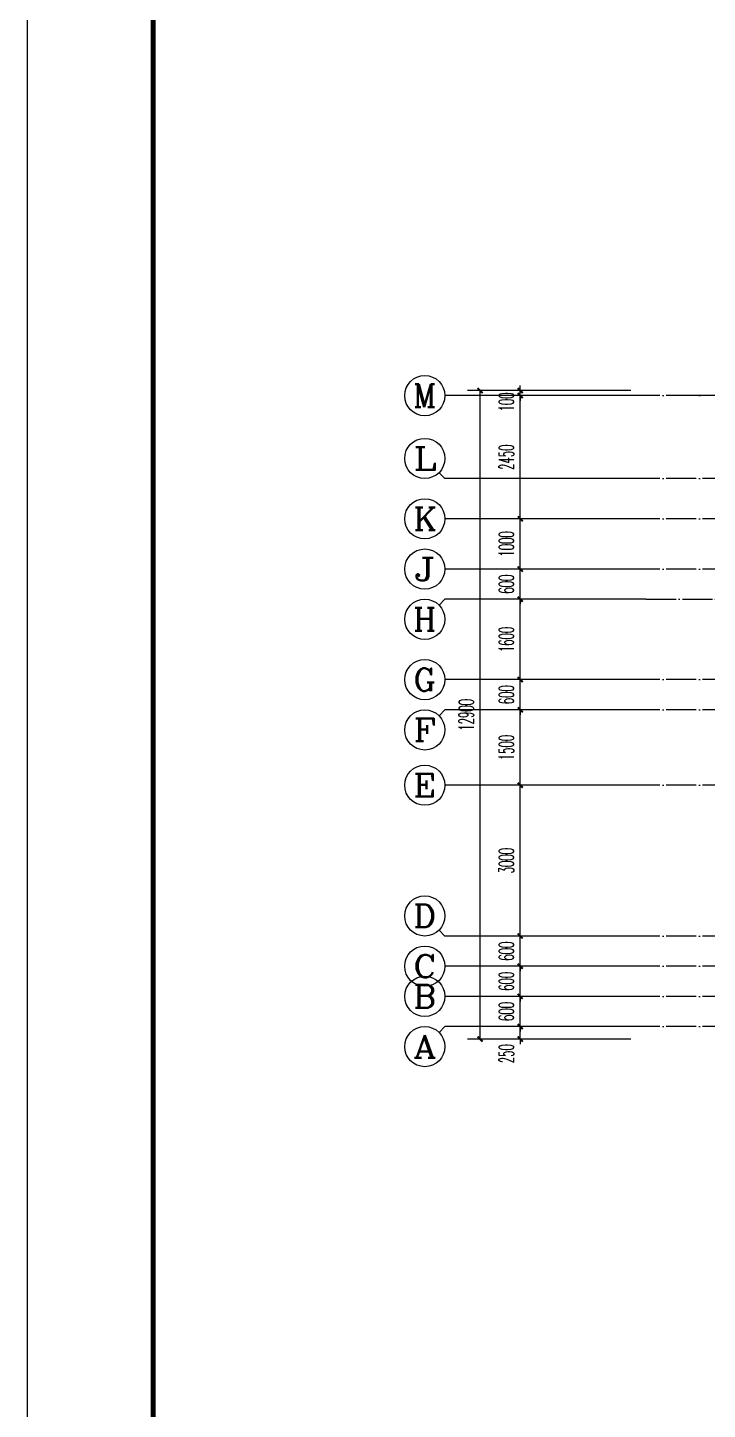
# Model space of a CAD drawing. Extents: x 27938 to 1507990, y 110129 to 923079.
# Drawn here: x 813614 to 827139, y 276594 to 304081 of the extents above; entities that cross this region are included whole.
import ezdxf
from ezdxf.enums import TextEntityAlignment as Align

# ---------------------------------------------------------------- set-up
doc = ezdxf.new("R2010")
doc.units = 0
doc.header["$LTSCALE"] = 1000
doc.header["$MEASUREMENT"] = 0
doc.linetypes.add('DOTE', pattern=[2.42, 2, -0.2, 0.02, -0.2])
for name, color, linetype in [('----建筑底图', 8, 'Continuous'), ('AXIS', 3, 'Continuous'), ('AXIS_TEXT', 7, 'Continuous'), ('DOTE', 1, 'Continuous'), ('图框', 140, 'Continuous')]:
    doc.layers.add(name, color=color, linetype=linetype)
doc.layers.add('yichutu', color=7, linetype='Continuous', true_color=0xffffff, plot=False)
doc.styles.add('_TCH_AXIS', font='COMPLEX', dxfattribs={"bigfont": 'GBCBIG'})
doc.styles.add('_TCH_DIM_T3', font='SIMPLEX.shx', dxfattribs={"width": 0.494118, "bigfont": 'GBCBIG.shx'})
doc.styles.add('COMPLEX', font='COMPLEX')
doc.dimstyles.new('_TCH_ARCH&&100', dxfattribs={"dimtxt": 297.5, "dimasz": 100, "dimexe": 250, "dimexo": 300, "dimgap": 126.25, "dimtad": 1, "dimdec": 0, "dimzin": 0, "dimdsep": 46, "dimtxsty": '_TCH_DIM_T3', "dimblk": 'ARCHTICK', "dimcen": 0.09, "dimclrt": 4, "dimazin": 2, "dimtfac": 1, "dimtdec": 0, "dimtix": 1, "dimtmove": 2, "dimatfit": 3, "dimfxl": 100, "dimtolj": 1, "dimtzin": 0, "dimarcsym": 0})

# ---------------------------------------------------------------- blocks, each defined once
blk = doc.blocks.new('TK')
at = {"layer": '图框'}
blk.add_lwpolyline([(465375, 548714), (549475, 548714), (549475, 489314), (465375, 489314)], close=True, dxfattribs=at)
blk.add_lwpolyline([(465375, 548714), (549475, 548714), (549475, 489314), (465375, 489314)], close=True, dxfattribs=at)
at = {"layer": '图框', "const_width": 100}
blk.add_lwpolyline([(548475, 490314), (548475, 547714), (467875, 547714), (467875, 490314)], close=True, dxfattribs=at)
blk = doc.blocks.new('yct-841-594-84100-59399.9999999999-100-1000.0')
at = {"layer": 'yichutu', "color": 7, "true_color": 0xffffff}
blk.add_lwpolyline([(0, 0), (0, 59400), (84100, 59400), (84100, 0)], close=True, dxfattribs=at)
blk = doc.blocks.new('_ArchTick')
at = {"color": 0, "linetype": 'ByBlock', "const_width": 0.4}
blk.add_lwpolyline([(-0.5, -0.5), (0.5, 0.5)], dxfattribs=at)
blk = doc.blocks.new('*D1224')
at = {"layer": 'AXIS', "color": 0, "lineweight": -2}
for p, q in [((12002, -16550), (8752, -16550)), ((9002, -29450), (9002, -16550)), ((12002, -29450), (8752, -29450))]:
    blk.add_line(p, q, dxfattribs=at)
at = {"layer": 'Defpoints', "color": 0}
for p in [(9002, -16550), (12302, -16550), (12302, -29450)]:
    blk.add_point(p, dxfattribs=at)
at = {"layer": 'AXIS', "color": 0, "lineweight": -2, "xscale": 100, "yscale": 100, "zscale": 100}
for p, rotation in [((9002, -16550), 90), ((9002, -29450), 270)]:
    blk.add_blockref('_ArchTick', p, dxfattribs=dict(at, rotation=rotation))
at = {"layer": 'AXIS', "color": 4, "insert": (8727, -23000), "char_height": 297.5, "attachment_point": 5, "rotation": 90, "style": '_TCH_DIM_T3'}
blk.add_mtext('\\A1;12900', dxfattribs=at)
blk = doc.blocks.new('*D1225')
at = {"layer": 'AXIS', "color": 0, "lineweight": -2}
for p, q in [((9802, -29200), (9802, -29100)), ((12002, -29200), (9552, -29200)), ((9802, -29450), (9802, -29200)), ((12002, -29450), (9552, -29450)), ((9802, -29450), (9802, -29550))]:
    blk.add_line(p, q, dxfattribs=at)
at = {"layer": 'Defpoints', "color": 0}
for p in [(9802, -29200), (12302, -29200), (12302, -29450)]:
    blk.add_point(p, dxfattribs=at)
at = {"layer": 'AXIS', "color": 0, "lineweight": -2, "xscale": 100, "yscale": 100, "zscale": 100}
for p, rotation in [((9802, -29200), 270), ((9802, -29450), 90)]:
    blk.add_blockref('_ArchTick', p, dxfattribs=dict(at, rotation=rotation))
at = {"layer": 'AXIS', "color": 4, "insert": (9527, -29739), "char_height": 297.5, "attachment_point": 5, "rotation": 90, "style": '_TCH_DIM_T3'}
blk.add_mtext('\\A1;250', dxfattribs=at)
blk = doc.blocks.new('*D1226')
at = {"layer": 'AXIS', "color": 0, "lineweight": -2}
for p, q in [((9802, -28600), (9802, -28500)), ((12002, -28600), (9552, -28600)), ((9802, -29200), (9802, -28600)), ((12002, -29200), (9552, -29200)), ((9802, -29200), (9802, -29300))]:
    blk.add_line(p, q, dxfattribs=at)
at = {"layer": 'Defpoints', "color": 0}
for p in [(9802, -28600), (12302, -28600), (12302, -29200)]:
    blk.add_point(p, dxfattribs=at)
at = {"layer": 'AXIS', "color": 0, "lineweight": -2, "xscale": 100, "yscale": 100, "zscale": 100}
for p, rotation in [((9802, -28600), 270), ((9802, -29200), 90)]:
    blk.add_blockref('_ArchTick', p, dxfattribs=dict(at, rotation=rotation))
at = {"layer": 'AXIS', "color": 4, "insert": (9527, -28900), "char_height": 297.5, "attachment_point": 5, "rotation": 90, "style": '_TCH_DIM_T3'}
blk.add_mtext('\\A1;600', dxfattribs=at)
blk = doc.blocks.new('*D1227')
at = {"layer": 'AXIS', "color": 0, "lineweight": -2}
for p, q in [((12002, -28000), (9552, -28000)), ((9802, -28000), (9802, -27900)), ((9802, -28600), (9802, -28000)), ((12002, -28600), (9552, -28600)), ((9802, -28600), (9802, -28700))]:
    blk.add_line(p, q, dxfattribs=at)
at = {"layer": 'Defpoints', "color": 0}
for p in [(9802, -28000), (12302, -28000), (12302, -28600)]:
    blk.add_point(p, dxfattribs=at)
at = {"layer": 'AXIS', "color": 0, "lineweight": -2, "xscale": 100, "yscale": 100, "zscale": 100}
for p, rotation in [((9802, -28000), 270), ((9802, -28600), 90)]:
    blk.add_blockref('_ArchTick', p, dxfattribs=dict(at, rotation=rotation))
at = {"layer": 'AXIS', "color": 4, "insert": (9527, -28300), "char_height": 297.5, "attachment_point": 5, "rotation": 90, "style": '_TCH_DIM_T3'}
blk.add_mtext('\\A1;600', dxfattribs=at)
blk = doc.blocks.new('*D1228')
at = {"layer": 'AXIS', "color": 0, "lineweight": -2}
for p, q in [((12002, -27400), (9552, -27400)), ((9802, -27400), (9802, -27300)), ((9802, -28000), (9802, -27400)), ((12002, -28000), (9552, -28000)), ((9802, -28000), (9802, -28100))]:
    blk.add_line(p, q, dxfattribs=at)
at = {"layer": 'Defpoints', "color": 0}
for p in [(9802, -27400), (12302, -27400), (12302, -28000)]:
    blk.add_point(p, dxfattribs=at)
at = {"layer": 'AXIS', "color": 0, "lineweight": -2, "xscale": 100, "yscale": 100, "zscale": 100}
for p, rotation in [((9802, -27400), 270), ((9802, -28000), 90)]:
    blk.add_blockref('_ArchTick', p, dxfattribs=dict(at, rotation=rotation))
at = {"layer": 'AXIS', "color": 4, "insert": (9527, -27700), "char_height": 297.5, "attachment_point": 5, "rotation": 90, "style": '_TCH_DIM_T3'}
blk.add_mtext('\\A1;600', dxfattribs=at)
blk = doc.blocks.new('*D1229')
at = {"layer": 'AXIS', "color": 0, "lineweight": -2}
for p, q in [((12002, -24400), (9552, -24400)), ((9802, -27400), (9802, -24400)), ((12002, -27400), (9552, -27400))]:
    blk.add_line(p, q, dxfattribs=at)
at = {"layer": 'Defpoints', "color": 0}
for p in [(9802, -24400), (12302, -24400), (12302, -27400)]:
    blk.add_point(p, dxfattribs=at)
at = {"layer": 'AXIS', "color": 0, "lineweight": -2, "xscale": 100, "yscale": 100, "zscale": 100}
for p, rotation in [((9802, -24400), 90), ((9802, -27400), 270)]:
    blk.add_blockref('_ArchTick', p, dxfattribs=dict(at, rotation=rotation))
at = {"layer": 'AXIS', "color": 4, "insert": (9527, -25900), "char_height": 297.5, "attachment_point": 5, "rotation": 90, "style": '_TCH_DIM_T3'}
blk.add_mtext('\\A1;3000', dxfattribs=at)
blk = doc.blocks.new('*D1230')
at = {"layer": 'AXIS', "color": 0, "lineweight": -2}
for p, q in [((12002, -22900), (9552, -22900)), ((9802, -24400), (9802, -22900)), ((12002, -24400), (9552, -24400))]:
    blk.add_line(p, q, dxfattribs=at)
at = {"layer": 'Defpoints', "color": 0}
for p in [(9802, -22900), (12302, -22900), (12302, -24400)]:
    blk.add_point(p, dxfattribs=at)
at = {"layer": 'AXIS', "color": 0, "lineweight": -2, "xscale": 100, "yscale": 100, "zscale": 100}
for p, rotation in [((9802, -22900), 90), ((9802, -24400), 270)]:
    blk.add_blockref('_ArchTick', p, dxfattribs=dict(at, rotation=rotation))
at = {"layer": 'AXIS', "color": 4, "insert": (9527, -23650), "char_height": 297.5, "attachment_point": 5, "rotation": 90, "style": '_TCH_DIM_T3'}
blk.add_mtext('\\A1;1500', dxfattribs=at)
blk = doc.blocks.new('*D1231')
at = {"layer": 'AXIS', "color": 0, "lineweight": -2}
for p, q in [((9802, -22300), (9802, -22200)), ((12002, -22300), (9552, -22300)), ((9802, -22900), (9802, -22300)), ((12002, -22900), (9552, -22900)), ((9802, -22900), (9802, -23000))]:
    blk.add_line(p, q, dxfattribs=at)
at = {"layer": 'Defpoints', "color": 0}
for p in [(9802, -22300), (12302, -22300), (12302, -22900)]:
    blk.add_point(p, dxfattribs=at)
at = {"layer": 'AXIS', "color": 0, "lineweight": -2, "xscale": 100, "yscale": 100, "zscale": 100}
for p, rotation in [((9802, -22300), 270), ((9802, -22900), 90)]:
    blk.add_blockref('_ArchTick', p, dxfattribs=dict(at, rotation=rotation))
at = {"layer": 'AXIS', "color": 4, "insert": (9527, -22600), "char_height": 297.5, "attachment_point": 5, "rotation": 90, "style": '_TCH_DIM_T3'}
blk.add_mtext('\\A1;600', dxfattribs=at)
blk = doc.blocks.new('*D1232')
at = {"layer": 'AXIS', "color": 0, "lineweight": -2}
for p, q in [((12002, -20700), (9552, -20700)), ((9802, -22300), (9802, -20700)), ((12002, -22300), (9552, -22300))]:
    blk.add_line(p, q, dxfattribs=at)
at = {"layer": 'Defpoints', "color": 0}
for p in [(9802, -20700), (12302, -20700), (12302, -22300)]:
    blk.add_point(p, dxfattribs=at)
at = {"layer": 'AXIS', "color": 0, "lineweight": -2, "xscale": 100, "yscale": 100, "zscale": 100}
for p, rotation in [((9802, -20700), 90), ((9802, -22300), 270)]:
    blk.add_blockref('_ArchTick', p, dxfattribs=dict(at, rotation=rotation))
at = {"layer": 'AXIS', "color": 4, "insert": (9527, -21500), "char_height": 297.5, "attachment_point": 5, "rotation": 90, "style": '_TCH_DIM_T3'}
blk.add_mtext('\\A1;1600', dxfattribs=at)
blk = doc.blocks.new('*D1233')
at = {"layer": 'AXIS', "color": 0, "lineweight": -2}
for p, q in [((9802, -20100), (9802, -20000)), ((12002, -20100), (9552, -20100)), ((9802, -20700), (9802, -20100)), ((12002, -20700), (9552, -20700)), ((9802, -20700), (9802, -20800))]:
    blk.add_line(p, q, dxfattribs=at)
at = {"layer": 'Defpoints', "color": 0}
for p in [(9802, -20100), (12302, -20100), (12302, -20700)]:
    blk.add_point(p, dxfattribs=at)
at = {"layer": 'AXIS', "color": 0, "lineweight": -2, "xscale": 100, "yscale": 100, "zscale": 100}
for p, rotation in [((9802, -20100), 270), ((9802, -20700), 90)]:
    blk.add_blockref('_ArchTick', p, dxfattribs=dict(at, rotation=rotation))
at = {"layer": 'AXIS', "color": 4, "insert": (9527, -20400), "char_height": 297.5, "attachment_point": 5, "rotation": 90, "style": '_TCH_DIM_T3'}
blk.add_mtext('\\A1;600', dxfattribs=at)
blk = doc.blocks.new('*D1234')
at = {"layer": 'AXIS', "color": 0, "lineweight": -2}
for p, q in [((12002, -19100), (9552, -19100)), ((9802, -20100), (9802, -19100)), ((12002, -20100), (9552, -20100))]:
    blk.add_line(p, q, dxfattribs=at)
at = {"layer": 'Defpoints', "color": 0}
for p in [(9802, -19100), (12302, -19100), (12302, -20100)]:
    blk.add_point(p, dxfattribs=at)
at = {"layer": 'AXIS', "color": 0, "lineweight": -2, "xscale": 100, "yscale": 100, "zscale": 100}
for p, rotation in [((9802, -19100), 90), ((9802, -20100), 270)]:
    blk.add_blockref('_ArchTick', p, dxfattribs=dict(at, rotation=rotation))
at = {"layer": 'AXIS', "color": 4, "insert": (9527, -19600), "char_height": 297.5, "attachment_point": 5, "rotation": 90, "style": '_TCH_DIM_T3'}
blk.add_mtext('\\A1;1000', dxfattribs=at)
blk = doc.blocks.new('*D1235')
at = {"layer": 'AXIS', "color": 0, "lineweight": -2}
for p, q in [((12002, -16650), (9552, -16650)), ((9802, -19100), (9802, -16650)), ((12002, -19100), (9552, -19100))]:
    blk.add_line(p, q, dxfattribs=at)
at = {"layer": 'Defpoints', "color": 0}
for p in [(9802, -16650), (12302, -16650), (12302, -19100)]:
    blk.add_point(p, dxfattribs=at)
at = {"layer": 'AXIS', "color": 0, "lineweight": -2, "xscale": 100, "yscale": 100, "zscale": 100}
for p, rotation in [((9802, -16650), 90), ((9802, -19100), 270)]:
    blk.add_blockref('_ArchTick', p, dxfattribs=dict(at, rotation=rotation))
at = {"layer": 'AXIS', "color": 4, "insert": (9527, -17875), "char_height": 297.5, "attachment_point": 5, "rotation": 90, "style": '_TCH_DIM_T3'}
blk.add_mtext('\\A1;2450', dxfattribs=at)
blk = doc.blocks.new('*D1236')
at = {"layer": 'AXIS', "color": 0, "lineweight": -2}
for p, q in [((9802, -16550), (9802, -16450)), ((12002, -16550), (9552, -16550)), ((12002, -16650), (9552, -16650)), ((9802, -16650), (9802, -16550)), ((9802, -16650), (9802, -16750))]:
    blk.add_line(p, q, dxfattribs=at)
at = {"layer": 'Defpoints', "color": 0}
for p in [(9802, -16550), (12302, -16550), (12302, -16650)]:
    blk.add_point(p, dxfattribs=at)
at = {"layer": 'AXIS', "color": 0, "lineweight": -2, "xscale": 100, "yscale": 100, "zscale": 100}
for p, rotation in [((9802, -16550), 270), ((9802, -16650), 90)]:
    blk.add_blockref('_ArchTick', p, dxfattribs=dict(at, rotation=rotation))
at = {"layer": 'AXIS', "color": 4, "insert": (9527, -16775), "char_height": 297.5, "attachment_point": 5, "rotation": 90, "style": '_TCH_DIM_T3'}
blk.add_mtext('\\A1;100', dxfattribs=at)
blk = doc.blocks.new('_AXISO')
at = {"color": 0}
blk.add_circle((0, 0), 0.5, dxfattribs=at)
at = {"layer": 'AXIS_TEXT', "color": 0, "style": 'COMPLEX', "width": 1.041667}
blk.add_attdef('A', text='', height=0.56, dxfattribs=at).set_placement((-0.25, -0.28), (0.25, -0.28), align=Align.FIT)
blk = doc.blocks.new('A$C1B43746D')
at = {"layer": 'AXIS', "color": 8}
for p, q in [((12302.5, -16649.8), (8302.5, -16649.8)), ((8185.3, -18182.6), (8302.5, -18299.8)), ((12302.5, -18299.8), (8302.5, -18299.8)), ((12302.5, -19099.8), (8302.5, -19099.8)), ((12302.5, -20099.8), (8302.5, -20099.8)), ((8185.3, -20816.7), (8302.5, -20699.5)), ((12302.5, -20699.5), (8302.5, -20699.5)), ((12302.5, -22299.8), (8302.5, -22299.8)), ((8185.3, -23017), (8302.5, -22899.8)), ((12302.5, -22899.8), (8302.5, -22899.8)), ((12302.5, -24399.8), (8302.5, -24399.8)), ((8185.3, -27282.6), (8302.5, -27399.8)), ((12302.5, -27399.8), (8302.5, -27399.8)), ((12302.5, -27999.8), (8302.5, -27999.8)), ((12302.5, -28599.8), (8302.5, -28599.8)), ((8185.3, -29317), (8302.5, -29199.8)), ((12302.5, -29199.8), (8302.5, -29199.8))]:
    blk.add_line(p, q, dxfattribs=at)
at = {"layer": 'DOTE', "color": 169, "linetype": 'DOTE', "ltscale": 0.3}
for p, q in [((66302.5, -16649.8), (12302.5, -16649.8)), ((66302.5, -18299.8), (12302.5, -18299.8)), ((66302.5, -19099.8), (12302.5, -19099.8)), ((66302.5, -20099.8), (12302.5, -20099.8)), ((12302.5, -20699.5), (66302.5, -20699.5)), ((66302.5, -22299.8), (12302.5, -22299.8)), ((66302.5, -22899.8), (12302.5, -22899.8)), ((66302.5, -24399.8), (12302.5, -24399.8)), ((66302.5, -27399.8), (12302.5, -27399.8)), ((66302.5, -27999.8), (12302.5, -27999.8)), ((66302.5, -28599.8), (12302.5, -28599.8)), ((66302.5, -29199.8), (12302.5, -29199.8))]:
    blk.add_line(p, q, dxfattribs=at)
at = {"layer": 'AXIS', "color": 8}
ref = blk.add_blockref('_AXISO', (7902.5, -16649.8), dxfattribs=dict(at, xscale=800, yscale=800, zscale=800))
ref.add_attrib('A', 'M', dxfattribs={"layer": 'AXIS_TEXT', "color": 8, "ltscale": 0.5, "height": 452.5, "style": '_TCH_AXIS'}).set_placement((7676.2, -16876.1), (8128.7, -16876.1), align=Align.FIT)
ref = blk.add_blockref('_AXISO', (7902.5, -17899.8), dxfattribs=dict(at, xscale=800, yscale=800, zscale=800))
ref.add_attrib('A', 'L', dxfattribs={"layer": 'AXIS_TEXT', "color": 8, "ltscale": 0.5, "height": 452.5, "style": '_TCH_AXIS', "width": 1.4}).set_placement((7676.2, -18126.1), (8128.7, -18126.1), align=Align.FIT)
ref = blk.add_blockref('_AXISO', (7902.5, -19099.8), dxfattribs=dict(at, xscale=800, yscale=800, zscale=800))
ref.add_attrib('A', 'K', dxfattribs={"layer": 'AXIS_TEXT', "color": 8, "ltscale": 0.5, "height": 452.5, "style": '_TCH_AXIS', "width": 1.105263}).set_placement((7676.2, -19326.1), (8128.7, -19326.1), align=Align.FIT)
ref = blk.add_blockref('_AXISO', (7902.5, -20099.8), dxfattribs=dict(at, xscale=800, yscale=800, zscale=800))
ref.add_attrib('A', 'J', dxfattribs={"layer": 'AXIS_TEXT', "color": 8, "ltscale": 0.5, "height": 452.5, "style": '_TCH_AXIS', "width": 1.909091}).set_placement((7676.2, -20326.1), (8128.7, -20326.1), align=Align.FIT)
ref = blk.add_blockref('_AXISO', (7902.5, -21099.5), dxfattribs=dict(at, xscale=800, yscale=800, zscale=800))
ref.add_attrib('A', 'H', dxfattribs={"layer": 'AXIS_TEXT', "color": 8, "ltscale": 0.5, "height": 452.5, "style": '_TCH_AXIS', "width": 1.05}).set_placement((7676.2, -21325.8), (8128.7, -21325.8), align=Align.FIT)
ref = blk.add_blockref('_AXISO', (7902.5, -22299.8), dxfattribs=dict(at, xscale=800, yscale=800, zscale=800))
ref.add_attrib('A', 'G', dxfattribs={"layer": 'AXIS_TEXT', "color": 8, "ltscale": 0.5, "height": 452.5, "style": '_TCH_AXIS', "width": 1.166667}).set_placement((7676.2, -22526.1), (8128.7, -22526.1), align=Align.FIT)
ref = blk.add_blockref('_AXISO', (7902.5, -23299.8), dxfattribs=dict(at, xscale=800, yscale=800, zscale=800))
ref.add_attrib('A', 'F', dxfattribs={"layer": 'AXIS_TEXT', "color": 8, "ltscale": 0.5, "height": 452.5, "style": '_TCH_AXIS', "width": 1.3125}).set_placement((7676.2, -23526.1), (8128.7, -23526.1), align=Align.FIT)
ref = blk.add_blockref('_AXISO', (7902.5, -24399.8), dxfattribs=dict(at, xscale=800, yscale=800, zscale=800))
ref.add_attrib('A', 'E', dxfattribs={"layer": 'AXIS_TEXT', "color": 8, "ltscale": 0.5, "height": 452.5, "style": '_TCH_AXIS', "width": 1.3125}).set_placement((7676.2, -24626.1), (8128.7, -24626.1), align=Align.FIT)
ref = blk.add_blockref('_AXISO', (7902.5, -26999.8), dxfattribs=dict(at, xscale=800, yscale=800, zscale=800))
ref.add_attrib('A', 'D', dxfattribs={"layer": 'AXIS_TEXT', "color": 8, "ltscale": 0.5, "height": 452.5, "style": '_TCH_AXIS', "width": 1.235294}).set_placement((7676.2, -27226.1), (8128.7, -27226.1), align=Align.FIT)
ref = blk.add_blockref('_AXISO', (7902.5, -27999.8), dxfattribs=dict(at, xscale=800, yscale=800, zscale=800))
ref.add_attrib('A', 'C', dxfattribs={"layer": 'AXIS_TEXT', "color": 8, "ltscale": 0.5, "height": 452.5, "style": '_TCH_AXIS', "width": 1.4}).set_placement((7676.2, -28226.1), (8128.7, -28226.1), align=Align.FIT)
ref = blk.add_blockref('_AXISO', (7902.5, -28599.8), dxfattribs=dict(at, xscale=800, yscale=800, zscale=800))
ref.add_attrib('A', 'B', dxfattribs={"layer": 'AXIS_TEXT', "color": 8, "ltscale": 0.5, "height": 452.5, "style": '_TCH_AXIS', "width": 1.235294}).set_placement((7676.2, -28826.1), (8128.7, -28826.1), align=Align.FIT)
ref = blk.add_blockref('_AXISO', (7902.5, -29599.8), dxfattribs=dict(at, xscale=800, yscale=800, zscale=800))
ref.add_attrib('A', 'A', dxfattribs={"layer": 'AXIS_TEXT', "color": 8, "ltscale": 0.5, "height": 452.5, "style": '_TCH_AXIS', "width": 1.166667}).set_placement((7676.2, -29826.1), (8128.7, -29826.1), align=Align.FIT)
for p1, p2, distance, picture, middle in [((12302.5, -29449.8), (12302.5, -16549.8), 3300, '*D1224', (8727.5, -22999.8)), ((12302.5, -19099.8), (12302.5, -16649.8), 2500, '*D1235', (9527.5, -17874.8)), ((12302.5, -20099.8), (12302.5, -19099.8), 2500, '*D1234', (9527.5, -19599.8)), ((12302.5, -20699.5), (12302.5, -20099.8), 2500, '*D1233', (9527.5, -20399.7)), ((12302.5, -22299.8), (12302.5, -20699.5), 2500, '*D1232', (9527.5, -21499.7)), ((12302.5, -22899.8), (12302.5, -22299.8), 2500, '*D1231', (9527.5, -22599.8)), ((12302.5, -24399.8), (12302.5, -22899.8), 2500, '*D1230', (9527.5, -23649.8)), ((12302.5, -27399.8), (12302.5, -24399.8), 2500, '*D1229', (9527.5, -25899.8)), ((12302.5, -27999.8), (12302.5, -27399.8), 2500, '*D1228', (9527.5, -27699.8)), ((12302.5, -28599.8), (12302.5, -27999.8), 2500, '*D1227', (9527.5, -28299.8)), ((12302.5, -29199.8), (12302.5, -28599.8), 2500, '*D1226', (9527.5, -28899.8))]:
    dim = blk.add_aligned_dim(p1=p1, p2=p2, distance=distance, dimstyle='_TCH_ARCH&&100', dxfattribs=at)
    dim.commit()
    dim.dimension.update_dxf_attribs({"geometry": picture, "text_midpoint": middle})
for base, p1, p2, picture, middle in [((9802.5, -16549.8), (12302.5, -16649.8), (12302.5, -16549.8), '*D1236', (9527.5, -16774.8)), ((9802.5, -29199.8), (12302.5, -29449.8), (12302.5, -29199.8), '*D1225', (9527.5, -29738.8))]:
    dim = blk.add_linear_dim(base=base, p1=p1, p2=p2, angle=90, dimstyle='_TCH_ARCH&&100', dxfattribs=at)
    dim.commit()
    dim.dimension.update_dxf_attribs({"geometry": picture, "text_midpoint": middle, "dimtype": 129})

msp = doc.modelspace()

# ---------------------------------------------------------------- block references
msp.add_blockref('TK', (348239.1, -232898.5))
at = {"layer": 'yichutu'}
msp.add_blockref('yct-841-594-84100-59399.9999999999-100-1000.0', (813614.1, 256415.2), dxfattribs=at)

# ---------------------------------------------------------------- next in the draw order: block references
at = {"layer": '----建筑底图', "ltscale": 0.5}
msp.add_blockref('A$C1B43746D', (813614.1, 313410.2), dxfattribs=at)

# ---------------------------------------------------------------- next in the draw order: linework, layer by layer
msp.add_lwpolyline([(827916.6, 298255.3), (827916.6, 296760.4), (826619.1, 296760.4)])

doc.saveas('drawing.dxf')
